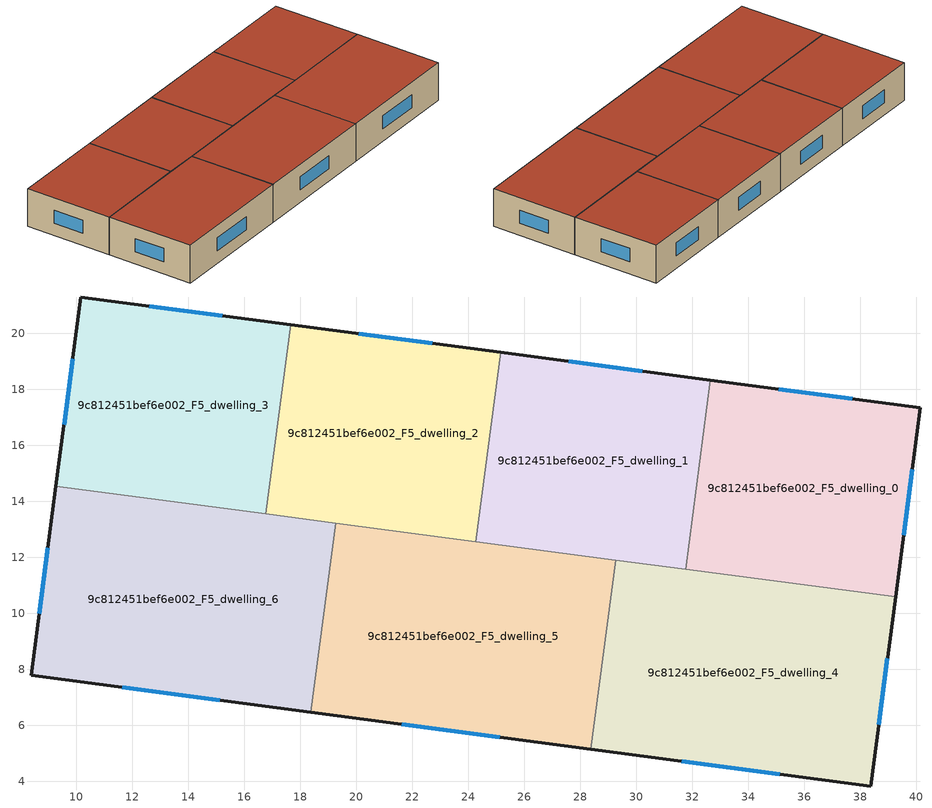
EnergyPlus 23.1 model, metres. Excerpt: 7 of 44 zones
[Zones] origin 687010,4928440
9c812451bef6e002_F5_dwelling_0
 floor to 9c812451bef6e002_F4_dwelling_0 (EU_floor_Construction): 40.15,17.33 39.26,10.58 31.76,11.57 32.65,18.32 z15
 wall outside (EU_wall_Construction): 39.26,10.58 40.15,17.33 32.65,18.32 z15:18
 wall to 9c812451bef6e002_F5_dwelling_1 (EU_wall_Construction): 32.65,18.32 31.76,11.57 z15:18
 wall to 9c812451bef6e002_F5_dwelling_4 (EU_wall_Construction): 31.76,11.57 39.26,10.58 z15:18
 window (EU_Window_Construction): 37.71,17.65 35.09,18 / 39.55,12.78 39.86,15.14 z15.98:17.02
 roof outside (EU_roof_Construction): 39.26,10.58 40.15,17.33 32.65,18.32 31.76,11.57 z18
9c812451bef6e002_F5_dwelling_1
 floor to 9c812451bef6e002_F4_dwelling_1 (EU_floor_Construction): 32.65,18.32 31.76,11.57 24.27,12.56 25.16,19.31 z15
 wall outside (EU_wall_Construction): 32.65,18.32 25.16,19.31 z15:18
 wall to 9c812451bef6e002_F5_dwelling_2 (EU_wall_Construction): 25.16,19.31 24.27,12.56 z15:18
 wall to 9c812451bef6e002_F5_dwelling_5 (EU_wall_Construction): 24.27,12.56 29.27,11.9 z15:18
 wall to 9c812451bef6e002_F5_dwelling_4 (EU_wall_Construction): 29.27,11.9 31.76,11.57 z15:18
 window (EU_Window_Construction): 30.21,18.64 27.59,18.99 z15.98:17.02
 roof outside (EU_roof_Construction): 31.76,11.57 32.65,18.32 25.16,19.31 24.27,12.56 z18
9c812451bef6e002_F5_dwelling_2
 floor to 9c812451bef6e002_F4_dwelling_2 (EU_floor_Construction): 25.16,19.31 24.27,12.56 16.77,13.55 17.66,20.3 z15
 wall outside (EU_wall_Construction): 25.16,19.31 17.66,20.3 z15:18
 wall to 9c812451bef6e002_F5_dwelling_3 (EU_wall_Construction): 17.66,20.3 16.77,13.55 z15:18
 wall to 9c812451bef6e002_F5_dwelling_6 (EU_wall_Construction): 16.77,13.55 19.28,13.22 z15:18
 wall to 9c812451bef6e002_F5_dwelling_5 (EU_wall_Construction): 19.28,13.22 24.27,12.56 z15:18
 window (EU_Window_Construction): 22.72,19.63 20.1,19.98 z15.98:17.02
 roof outside (EU_roof_Construction): 24.27,12.56 25.16,19.31 17.66,20.3 16.77,13.55 z18
9c812451bef6e002_F5_dwelling_3
 floor to 9c812451bef6e002_F4_dwelling_3 (EU_floor_Construction): 17.66,20.3 16.77,13.55 9.28,14.53 10.17,21.29 z15
 wall outside (EU_wall_Construction): 17.66,20.3 10.17,21.29 9.28,14.53 z15:18
 wall to 9c812451bef6e002_F5_dwelling_6 (EU_wall_Construction): 9.28,14.53 16.77,13.55 z15:18
 window (EU_Window_Construction): 9.88,19.09 9.57,16.73 / 15.23,20.62 12.61,20.97 z15.98:17.02
 roof outside (EU_roof_Construction): 16.77,13.55 17.66,20.3 10.17,21.29 9.28,14.53 z18
9c812451bef6e002_F5_dwelling_4
 floor to 9c812451bef6e002_F4_dwelling_4 (EU_floor_Construction): 39.26,10.58 38.37,3.83 28.38,5.15 29.27,11.9 z15
 wall outside (EU_wall_Construction): 28.38,5.15 38.37,3.83 39.26,10.58 z15:18
 wall to 9c812451bef6e002_F5_dwelling_5 (EU_wall_Construction): 29.27,11.9 28.38,5.15 z15:18
 window (EU_Window_Construction): 38.66,6.03 38.97,8.39 / 31.63,4.72 35.12,4.26 z15.98:17.02
 roof outside (EU_roof_Construction): 38.37,3.83 39.26,10.58 29.27,11.9 28.38,5.15 z18
9c812451bef6e002_F5_dwelling_5
 floor to 9c812451bef6e002_F4_dwelling_5 (EU_floor_Construction): 29.27,11.9 28.38,5.15 18.39,6.46 19.28,13.22 z15
 wall outside (EU_wall_Construction): 18.39,6.46 28.38,5.15 z15:18
 wall to 9c812451bef6e002_F5_dwelling_6 (EU_wall_Construction): 19.28,13.22 18.39,6.46 z15:18
 window (EU_Window_Construction): 21.64,6.04 25.13,5.58 z15.98:17.02
 roof outside (EU_roof_Construction): 28.38,5.15 29.27,11.9 19.28,13.22 18.39,6.46 z18
9c812451bef6e002_F5_dwelling_6
 floor to 9c812451bef6e002_F4_dwelling_6 (EU_floor_Construction): 19.28,13.22 18.39,6.46 8.39,7.78 9.28,14.53 z15
 wall outside (EU_wall_Construction): 9.28,14.53 8.39,7.78 18.39,6.46 z15:18
 window (EU_Window_Construction): 11.64,7.35 15.14,6.89 / 8.99,12.34 8.68,9.98 z15.98:17.02
 roof outside (EU_roof_Construction): 18.39,6.46 19.28,13.22 9.28,14.53 8.39,7.78 z18
[Building]
EU S2 Campaign: North Axis=0; Terrain=City; Solar Distribution=FullExterior
[Site:Location]
Bologna: Latitude=44.5; Longitude=11.25; Time Zone=1; Elevation=37
[SizingPeriod:WeatherFileDays]
AnnualSizingPeriod: Begin Month=1; Begin Day of Month=1; End Month=12; End Day of Month=31; Day of Week for Start Day=Monday; Use Weather File Daylight Saving Period=No; Use Weather File Rain and Snow Indicators=No
[MATERIAL]
EU_InternalMass_Material: Roughness=MediumRough; Thickness=0.1; Conductivity=1; Density=1800; Specific Heat=900; Thermal Absorptance=0.9; Solar Absorptance=0.7; Visible Absorptance=0.7
[MATERIAL:NOMASS] Roughness=MediumRough; Thermal Absorptance=0.9; Solar Absorptance=0.7; Visible Absorptance=0.7
Name | Thermal Resistance
EU_wall_NoMass | 0.905828
EU_roof_NoMass | 0.37593
EU_floor_NoMass | 0.67114
[WINDOWMATERIAL:SIMPLEGLAZINGSYSTEM]
EU_Window_SimpleGlazing: UFactor=4.52486; Solar Heat Gain Coefficient=0.85; Visible Transmittance=0.85
[CONSTRUCTION]
EU_wall_Construction: EU_wall_NoMass
EU_roof_Construction: EU_roof_NoMass
EU_floor_Construction: EU_floor_NoMass
EU_Window_Construction: EU_Window_SimpleGlazing
EU_InternalMass_Construction: EU_InternalMass_Material
[ZONE] Type=1; Multiplier=1; Ceiling Height=autocalculate; Floor Area=autocalculate; Part of Total Floor Area=Yes
Name | Volume
9c812451bef6e002_F5_dwelling_0 | 154.472
9c812451bef6e002_F5_dwelling_1 | 154.446
9c812451bef6e002_F5_dwelling_2 | 154.45
9c812451bef6e002_F5_dwelling_3 | 154.477
9c812451bef6e002_F5_dwelling_4 | 205.923
9c812451bef6e002_F5_dwelling_5 | 205.94
9c812451bef6e002_F5_dwelling_6 | 205.935
[INTERNALMASS] Construction=EU_InternalMass_Construction
Name | Zone or ZoneList | Surface Area
9c812451bef6e002_F5_dwelling_0_EU_InternalMass | 9c812451bef6e002_F5_dwelling_0 | 51.4905
9c812451bef6e002_F5_dwelling_1_EU_InternalMass | 9c812451bef6e002_F5_dwelling_1 | 51.4818
9c812451bef6e002_F5_dwelling_2_EU_InternalMass | 9c812451bef6e002_F5_dwelling_2 | 51.4837
9c812451bef6e002_F5_dwelling_3_EU_InternalMass | 9c812451bef6e002_F5_dwelling_3 | 51.4927
9c812451bef6e002_F5_dwelling_4_EU_InternalMass | 9c812451bef6e002_F5_dwelling_4 | 68.6408
9c812451bef6e002_F5_dwelling_5_EU_InternalMass | 9c812451bef6e002_F5_dwelling_5 | 68.6467
9c812451bef6e002_F5_dwelling_6_EU_InternalMass | 9c812451bef6e002_F5_dwelling_6 | 68.6449
[OTHEREQUIPMENT] Fuel Type=Electricity; Design Level Calculation Method=Watts/Area; Power per Zone Floor Area=1; Fraction Latent=0; Fraction Radiant=0; Fraction Lost=0; Carbon Dioxide Generation Rate=0; EndUse Subcategory=EU_Step8_InternalGains
Name | Zone or ZoneList or Space or SpaceList | Schedule
EU_Step8_InternalGain_9c812451bef6e002_F5_dwelling_0_f000 | 9c812451bef6e002_F5_dwelling_0 | EU_Step8_GainSchedule_9c812451bef6e002_F5_dwelling_0_f000
EU_Step8_InternalGain_9c812451bef6e002_F5_dwelling_1_f000 | 9c812451bef6e002_F5_dwelling_1 | EU_Step8_GainSchedule_9c812451bef6e002_F5_dwelling_1_f000
EU_Step8_InternalGain_9c812451bef6e002_F5_dwelling_2_f000 | 9c812451bef6e002_F5_dwelling_2 | EU_Step8_GainSchedule_9c812451bef6e002_F5_dwelling_2_f000
EU_Step8_InternalGain_9c812451bef6e002_F5_dwelling_3_f000 | 9c812451bef6e002_F5_dwelling_3 | EU_Step8_GainSchedule_9c812451bef6e002_F5_dwelling_3_f000
EU_Step8_InternalGain_9c812451bef6e002_F5_dwelling_4_f000 | 9c812451bef6e002_F5_dwelling_4 | EU_Step8_GainSchedule_9c812451bef6e002_F5_dwelling_4_f000
EU_Step8_InternalGain_9c812451bef6e002_F5_dwelling_5_f000 | 9c812451bef6e002_F5_dwelling_5 | EU_Step8_GainSchedule_9c812451bef6e002_F5_dwelling_5_f000
EU_Step8_InternalGain_9c812451bef6e002_F5_dwelling_6_f000 | 9c812451bef6e002_F5_dwelling_6 | EU_Step8_GainSchedule_9c812451bef6e002_F5_dwelling_6_f000
[ZONEVENTILATION:DESIGNFLOWRATE] Schedule=EU_AlwaysOn; Design Flow Rate Calculation Method=AirChanges/Hour; Air Changes per Hour=0.73129; Ventilation Type=Natural; Fan Pressure Rise=0; Fan Total Efficiency=1; Constant Term Coefficient=1; Temperature Term Coefficient=0; Velocity Term Coefficient=0; Velocity Squared Term Coefficient=0; Minimum Indoor Temperature=-100; Maximum Indoor Temperature=100; Delta Temperature=-100; Minimum Outdoor Temperature=-100; Maximum Outdoor Temperature=100; Maximum Wind Speed=40
Name | Zone or ZoneList or Space or SpaceList
EU_ConstantAir_9c812451bef6e002_F5_dwelling_0 | 9c812451bef6e002_F5_dwelling_0
EU_ConstantAir_9c812451bef6e002_F5_dwelling_1 | 9c812451bef6e002_F5_dwelling_1
EU_ConstantAir_9c812451bef6e002_F5_dwelling_2 | 9c812451bef6e002_F5_dwelling_2
EU_ConstantAir_9c812451bef6e002_F5_dwelling_3 | 9c812451bef6e002_F5_dwelling_3
EU_ConstantAir_9c812451bef6e002_F5_dwelling_4 | 9c812451bef6e002_F5_dwelling_4
EU_ConstantAir_9c812451bef6e002_F5_dwelling_5 | 9c812451bef6e002_F5_dwelling_5
EU_ConstantAir_9c812451bef6e002_F5_dwelling_6 | 9c812451bef6e002_F5_dwelling_6
[HVACTEMPLATE:THERMOSTAT] Constant Heating Setpoint=20; Constant Cooling Setpoint=50
EU_HeatOnly_9c812451bef6e002_F0_dwelling_0; EU_HeatOnly_9c812451bef6e002_F0_dwelling_1; EU_HeatOnly_9c812451bef6e002_F0_dwelling_2; EU_HeatOnly_9c812451bef6e002_F0_dwelling_3; EU_HeatOnly_9c812451bef6e002_F0_dwelling_4; EU_HeatOnly_9c812451bef6e002_F0_dwelling_5; EU_HeatOnly_9c812451bef6e002_F0_dwelling_6; EU_HeatOnly_9c812451bef6e002_F0_dwelling_7; EU_HeatOnly_9c812451bef6e002_F1_dwelling_0; EU_HeatOnly_9c812451bef6e002_F1_dwelling_1; EU_HeatOnly_9c812451bef6e002_F1_dwelling_2; EU_HeatOnly_9c812451bef6e002_F1_dwelling_3; EU_HeatOnly_9c812451bef6e002_F1_dwelling_4; EU_HeatOnly_9c812451bef6e002_F1_dwelling_5; EU_HeatOnly_9c812451bef6e002_F1_dwelling_6; EU_HeatOnly_9c812451bef6e002_F1_dwelling_7; EU_HeatOnly_9c812451bef6e002_F2_dwelling_0; EU_HeatOnly_9c812451bef6e002_F2_dwelling_1; EU_HeatOnly_9c812451bef6e002_F2_dwelling_2; EU_HeatOnly_9c812451bef6e002_F2_dwelling_3; EU_HeatOnly_9c812451bef6e002_F2_dwelling_4; EU_HeatOnly_9c812451bef6e002_F2_dwelling_5; EU_HeatOnly_9c812451bef6e002_F2_dwelling_6; EU_HeatOnly_9c812451bef6e002_F3_dwelling_0; EU_HeatOnly_9c812451bef6e002_F3_dwelling_1; EU_HeatOnly_9c812451bef6e002_F3_dwelling_2; EU_HeatOnly_9c812451bef6e002_F3_dwelling_3; EU_HeatOnly_9c812451bef6e002_F3_dwelling_4; EU_HeatOnly_9c812451bef6e002_F3_dwelling_5; EU_HeatOnly_9c812451bef6e002_F3_dwelling_6; EU_HeatOnly_9c812451bef6e002_F4_dwelling_0; EU_HeatOnly_9c812451bef6e002_F4_dwelling_1; EU_HeatOnly_9c812451bef6e002_F4_dwelling_2; EU_HeatOnly_9c812451bef6e002_F4_dwelling_3; EU_HeatOnly_9c812451bef6e002_F4_dwelling_4; EU_HeatOnly_9c812451bef6e002_F4_dwelling_5; EU_HeatOnly_9c812451bef6e002_F4_dwelling_6; EU_HeatOnly_9c812451bef6e002_F5_dwelling_0; EU_HeatOnly_9c812451bef6e002_F5_dwelling_1; EU_HeatOnly_9c812451bef6e002_F5_dwelling_2; EU_HeatOnly_9c812451bef6e002_F5_dwelling_3; EU_HeatOnly_9c812451bef6e002_F5_dwelling_4; EU_HeatOnly_9c812451bef6e002_F5_dwelling_5; EU_HeatOnly_9c812451bef6e002_F5_dwelling_6
[HVACTEMPLATE:ZONE:IDEALLOADSAIRSYSTEM] System Availability Schedule=EU_AlwaysOn; Maximum Heating Supply Air Temperature=50; Minimum Cooling Supply Air Temperature=13; Maximum Heating Supply Air Humidity Ratio=0.0156; Minimum Cooling Supply Air Humidity Ratio=0.0077; Heating Limit=NoLimit; Cooling Limit=NoLimit; Heating Availability Schedule=EU_AlwaysOn; Cooling Availability Schedule=EU_CoolingOff; Dehumidification Control Type=ConstantSensibleHeatRatio; Cooling Sensible Heat Ratio=0.7; Dehumidification Setpoint=60; Humidification Control Type=None; Humidification Setpoint=30; Outdoor Air Method=None; Outdoor Air Flow Rate per Person=0.00944; Outdoor Air Flow Rate per Zone Floor Area=0; Outdoor Air Flow Rate per Zone=0; Demand Controlled Ventilation Type=None; Outdoor Air Economizer Type=NoEconomizer; Heat Recovery Type=None; Sensible Heat Recovery Effectiveness=0.7; Latent Heat Recovery Effectiveness=0.65
Name | Template Thermostat
9c812451bef6e002_F5_dwelling_0 | EU_HeatOnly_9c812451bef6e002_F5_dwelling_0
9c812451bef6e002_F5_dwelling_1 | EU_HeatOnly_9c812451bef6e002_F5_dwelling_1
9c812451bef6e002_F5_dwelling_2 | EU_HeatOnly_9c812451bef6e002_F5_dwelling_2
9c812451bef6e002_F5_dwelling_3 | EU_HeatOnly_9c812451bef6e002_F5_dwelling_3
9c812451bef6e002_F5_dwelling_4 | EU_HeatOnly_9c812451bef6e002_F5_dwelling_4
9c812451bef6e002_F5_dwelling_5 | EU_HeatOnly_9c812451bef6e002_F5_dwelling_5
9c812451bef6e002_F5_dwelling_6 | EU_HeatOnly_9c812451bef6e002_F5_dwelling_6
[SIZING:ZONE] Zone Cooling Design Supply Air Temperature Input Method=SupplyAirTemperature; Zone Cooling Design Supply Air Temperature=13; Zone Heating Design Supply Air Temperature Input Method=SupplyAirTemperature; Zone Heating Design Supply Air Temperature=50; Zone Cooling Design Supply Air Humidity Ratio=0.008; Zone Heating Design Supply Air Humidity Ratio=0.008; Cooling Design Air Flow Method=DesignDay; Cooling Design Air Flow Rate=0; Cooling Minimum Air Flow per Zone Floor Area=0.000762; Cooling Minimum Air Flow=0; Cooling Minimum Air Flow Fraction=0.2; Heating Design Air Flow Method=DesignDay; Heating Design Air Flow Rate=0; Heating Maximum Air Flow per Zone Floor Area=0.002032; Heating Maximum Air Flow=0.141576; Heating Maximum Air Flow Fraction=0.3; Account for Dedicated Outdoor Air System=No; Dedicated Outdoor Air System Control Strategy=NeutralSupplyAir; Dedicated Outdoor Air Low Setpoint Temperature for Design=autosize; Dedicated Outdoor Air High Setpoint Temperature for Design=autosize; Zone Load Sizing Method=Sensible Load Only No Latent Load; Zone Latent Cooling Design Supply Air Humidity Ratio Input Method=HumidityRatioDifference; Zone Cooling Design Supply Air Humidity Ratio Difference=0.005; Zone Latent Heating Design Supply Air Humidity Ratio Input Method=HumidityRatioDifference; Zone Humidification Design Supply Air Humidity Ratio Difference=0.005
9c812451bef6e002_F5_dwelling_0; 9c812451bef6e002_F5_dwelling_1; 9c812451bef6e002_F5_dwelling_2; 9c812451bef6e002_F5_dwelling_3; 9c812451bef6e002_F5_dwelling_4; 9c812451bef6e002_F5_dwelling_5; 9c812451bef6e002_F5_dwelling_6
[SCHEDULE:CONSTANT]
Name | Hourly Value
EU_AlwaysOn | 1
EU_CoolingOff | 0
[SCHEDULE:FILE] Column Number=1; Rows to Skip at Top=0; Number of Hours of Data=8760; Column Separator=Comma; Interpolate to Timestep=No; Minutes per Item=60; Adjust Schedule for Daylight Savings=Yes
Name | File
EU_Step8_GainSchedule_9c812451bef6e002_F5_dwelling_0_f000 | ../../schedules/9c812451bef6e002/9c812451bef6e002_F5_dwelling_0_f000_gain.csv
EU_Step8_GainSchedule_9c812451bef6e002_F5_dwelling_1_f000 | ../../schedules/9c812451bef6e002/9c812451bef6e002_F5_dwelling_1_f000_gain.csv
EU_Step8_GainSchedule_9c812451bef6e002_F5_dwelling_2_f000 | ../../schedules/9c812451bef6e002/9c812451bef6e002_F5_dwelling_2_f000_gain.csv
EU_Step8_GainSchedule_9c812451bef6e002_F5_dwelling_3_f000 | ../../schedules/9c812451bef6e002/9c812451bef6e002_F5_dwelling_3_f000_gain.csv
EU_Step8_GainSchedule_9c812451bef6e002_F5_dwelling_4_f000 | ../../schedules/9c812451bef6e002/9c812451bef6e002_F5_dwelling_4_f000_gain.csv
EU_Step8_GainSchedule_9c812451bef6e002_F5_dwelling_5_f000 | ../../schedules/9c812451bef6e002/9c812451bef6e002_F5_dwelling_5_f000_gain.csv
EU_Step8_GainSchedule_9c812451bef6e002_F5_dwelling_6_f000 | ../../schedules/9c812451bef6e002/9c812451bef6e002_F5_dwelling_6_f000_gain.csv
